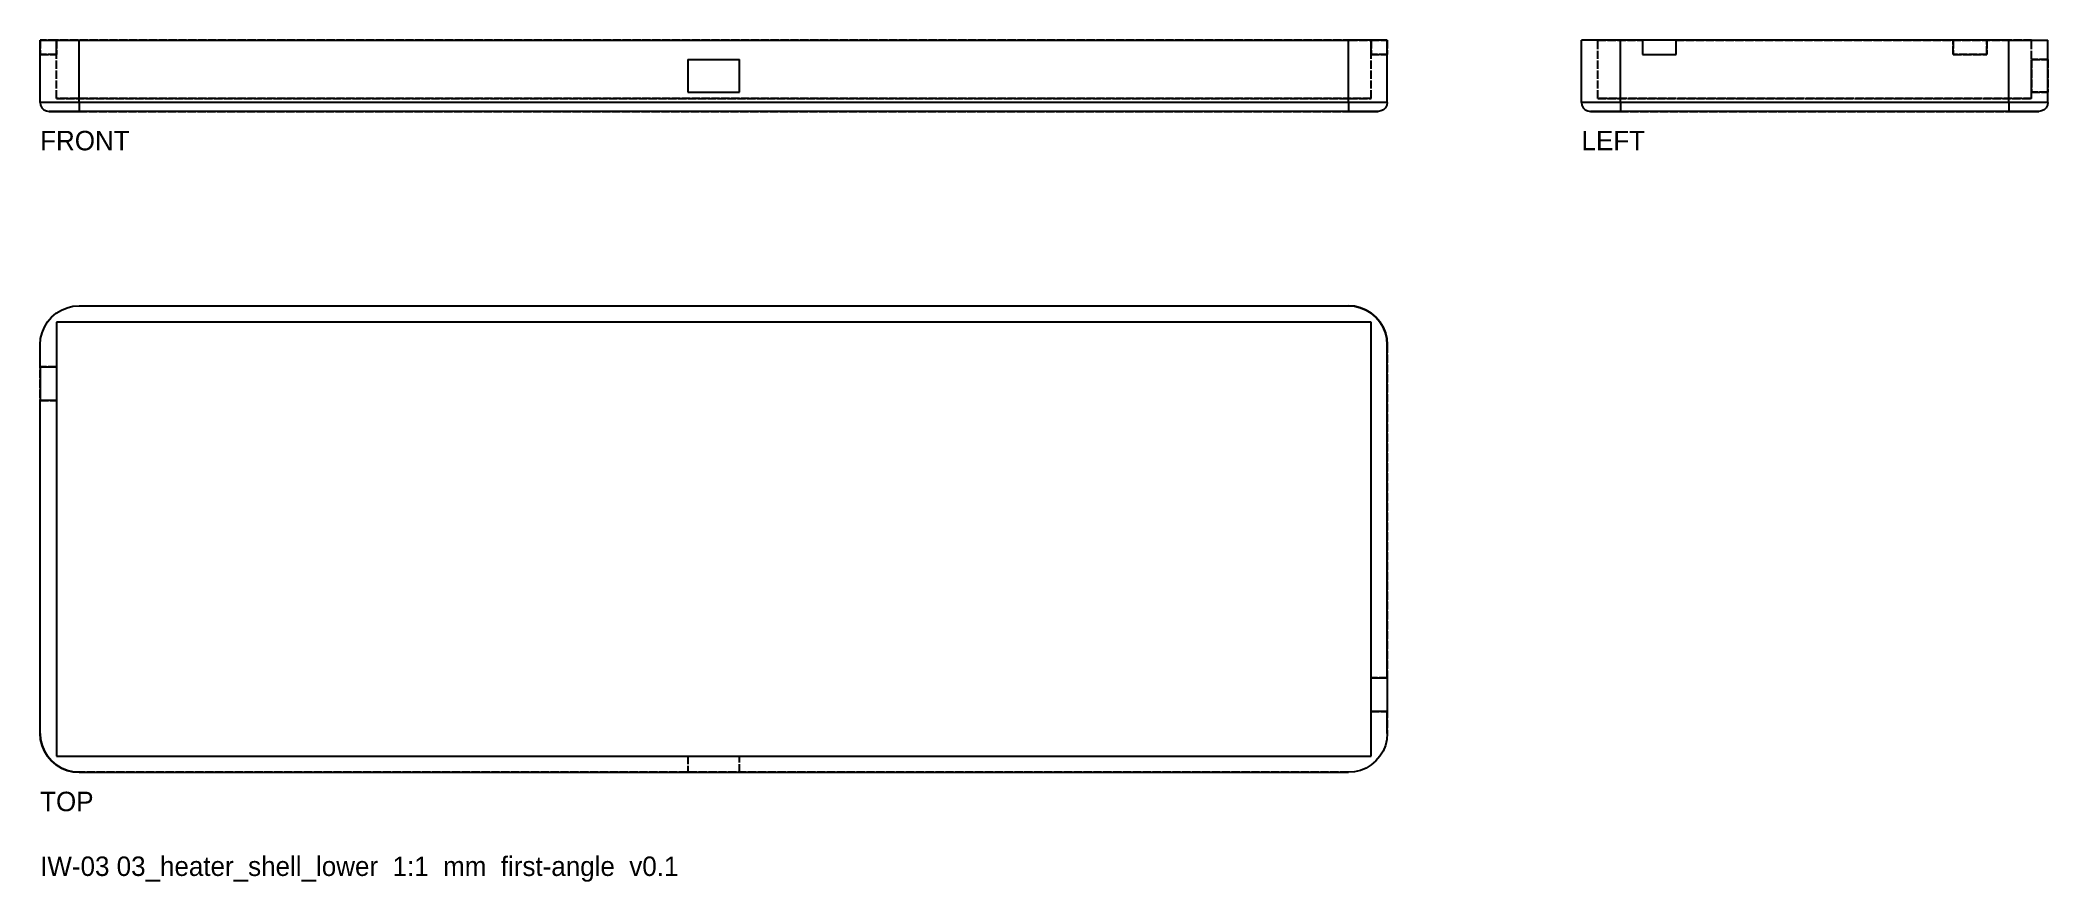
# Model space of a CAD drawing. Header units: millimetres. Extents: x 0 to 310, y -17 to 113.
import ezdxf

# ---------------------------------------------------------------- set-up
doc = ezdxf.new("R2010")
doc.units = ezdxf.units.MM
doc.linetypes.add('DASHED', pattern=[1.524, 1.27, -0.254])
for name, color, linetype in [('HIDDEN', 8, 'DASHED'), ('TEXT', 3, 'Continuous'), ('VISIBLE', 7, 'Continuous')]:
    doc.layers.add(name, color=color, linetype=linetype)

msp = doc.modelspace()

# ---------------------------------------------------------------- linework, layer by layer
at = {"layer": 'HIDDEN'}
for points in [[(0, 110.8), (0, 113)], [(0, 113), (0, 110.8)], [(0, 103.4), (0, 113)], [(2.5, 113), (0, 113)], [(0, 113), (2.5, 113)], [(0, 113), (0.04, 113), (0.15, 113), (0.34, 113), (0.59, 113), (0.92, 113), (1.31, 113), (1.76, 113), (2.26, 113), (2.81, 113), (3.4, 113), (4.02, 113), (4.66, 113), (5.33, 113), (6, 113)], [(2.5, 113), (205.5, 113)], [(2.5, 110.8), (2.5, 113)], [(2.5, 113), (2.5, 110.8)], [(205.5, 113), (2.5, 113)], [(2.5, 104), (2.5, 113)], [(2.5, 104), (2.5, 113)], [(6, 113), (202, 113)], [(208, 113), (207.96, 113), (207.85, 113), (207.66, 113), (207.41, 113), (207.08, 113), (206.69, 113), (206.24, 113), (205.74, 113), (205.19, 113), (204.6, 113), (203.98, 113), (203.34, 113), (202.67, 113), (202, 113)], [(208, 113), (205.5, 113)], [(205.5, 113), (208, 113)], [(205.5, 104), (205.5, 113)], [(205.5, 104), (205.5, 113)], [(205.5, 110.8), (205.5, 113)], [(205.5, 113), (205.5, 110.8)], [(208, 110.8), (208, 113)], [(208, 113), (208, 110.8)], [(208, 103.4), (208, 113)], [(244, 113), (243.33, 113), (242.66, 113), (242.02, 113), (241.4, 113), (240.81, 113), (240.26, 113), (239.76, 113), (239.31, 113), (238.92, 113), (238.59, 113), (238.34, 113), (238.15, 113), (238.04, 113), (238, 113)], [(238, 103.4), (238, 113)], [(247.4, 113), (240.5, 113)], [(240.5, 113), (247.4, 113)], [(240.5, 104), (240.5, 113)], [(240.5, 104), (240.5, 113)], [(295.4, 113), (244, 113)], [(247.4, 113), (247.4, 110.8)], [(252.6, 113), (307.5, 113)], [(252.6, 110.8), (252.6, 113)], [(295.4, 113), (252.6, 113)], [(295.4, 110.8), (295.4, 113)], [(295.4, 113), (295.4, 110.8)], [(307.5, 113), (300.6, 113)], [(304, 113), (300.6, 113)], [(300.6, 113), (300.6, 110.8)], [(300.6, 110.8), (300.6, 113)], [(304, 113), (304.67, 113), (305.34, 113), (305.98, 113), (306.6, 113), (307.19, 113), (307.74, 113), (308.24, 113), (308.69, 113), (309.08, 113), (309.41, 113), (309.66, 113), (309.85, 113), (309.96, 113), (310, 113)], [(307.5, 104), (307.5, 113)], [(307.5, 104), (307.5, 113)], [(310, 103.4), (310, 113)], [(0, 110.8), (2.5, 110.8)], [(2.5, 110.8), (0, 110.8)], [(100, 110), (100, 105)], [(100, 110), (108, 110)], [(108, 105), (108, 110)], [(205.5, 110.8), (208, 110.8)], [(208, 110.8), (205.5, 110.8)], [(247.4, 110.8), (252.6, 110.8)], [(300.6, 110.8), (295.4, 110.8)], [(295.4, 110.8), (300.6, 110.8)], [(307.5, 110), (307.5, 105)], [(307.5, 105), (307.5, 110)], [(307.5, 110), (310, 110)], [(310, 110), (307.5, 110)], [(310, 110), (310, 105)], [(310, 105), (310, 110)], [(0, 103.4), (0.07, 102.97), (0.27, 102.58), (0.58, 102.27), (0.97, 102.07), (1.4, 102)], [(2.5, 104), (205.5, 104)], [(205.5, 104), (2.5, 104)], [(100, 105), (108, 105)], [(208, 103.4), (207.93, 102.97), (207.73, 102.58), (207.42, 102.27), (207.03, 102.07), (206.6, 102)], [(238, 103.4), (238.07, 102.97), (238.27, 102.58), (238.58, 102.27), (238.97, 102.07), (239.4, 102)], [(240.5, 104), (307.5, 104)], [(307.5, 104), (240.5, 104)], [(307.5, 105), (310, 105)], [(310, 105), (307.5, 105)], [(310, 103.4), (309.93, 102.97), (309.73, 102.58), (309.42, 102.27), (309.03, 102.07), (308.6, 102)], [(1.4, 102), (1.43, 102), (1.52, 102), (1.66, 102), (1.86, 102), (2.11, 102), (2.4, 102), (2.75, 102), (3.13, 102), (3.55, 102), (4, 102), (4.48, 102), (4.98, 102), (5.48, 102), (6, 102)], [(6, 102), (202, 102)], [(202, 102), (202.52, 102), (203.02, 102), (203.52, 102), (204, 102), (204.45, 102), (204.87, 102), (205.25, 102), (205.6, 102), (205.89, 102), (206.14, 102), (206.34, 102), (206.48, 102), (206.57, 102), (206.6, 102)], [(239.4, 102), (239.43, 102), (239.52, 102), (239.66, 102), (239.86, 102), (240.11, 102), (240.4, 102), (240.75, 102), (241.13, 102), (241.55, 102), (242, 102), (242.48, 102), (242.98, 102), (243.48, 102), (244, 102)], [(244, 102), (304, 102)], [(304, 102), (304.52, 102), (305.02, 102), (305.52, 102), (306, 102), (306.45, 102), (306.87, 102), (307.25, 102), (307.6, 102), (307.89, 102), (308.14, 102), (308.34, 102), (308.48, 102), (308.57, 102), (308.6, 102)], [(0, 66), (0.07, 66.94), (0.29, 67.85), (0.65, 68.72), (1.15, 69.53), (1.76, 70.24), (2.47, 70.85), (3.28, 71.35), (4.15, 71.71), (5.06, 71.93), (6, 72)], [(6, 72), (202, 72)], [(202, 72), (202.94, 71.93), (203.85, 71.71), (204.72, 71.35), (205.53, 70.85), (206.24, 70.24), (206.85, 69.53), (207.35, 68.72), (207.71, 67.85), (207.93, 66.94), (208, 66)], [(2.5, 69.5), (2.5, 2.5)], [(205.5, 69.5), (2.5, 69.5)], [(205.5, 2.5), (205.5, 69.5)], [(0, 6), (0, 66)], [(208, 66), (208, 6)], [(2.5, 62.6), (0, 62.6)], [(0, 57.4), (2.5, 57.4)], [(208, 14.6), (205.5, 14.6)], [(205.5, 9.4), (208, 9.4)], [(6, 0), (5.06, 0.07), (4.15, 0.29), (3.28, 0.65), (2.47, 1.15), (1.76, 1.76), (1.15, 2.47), (0.65, 3.28), (0.29, 4.15), (0.07, 5.06), (0, 6)], [(208, 6), (207.93, 5.06), (207.71, 4.15), (207.35, 3.28), (206.85, 2.47), (206.24, 1.76), (205.53, 1.15), (204.72, 0.65), (203.85, 0.29), (202.94, 0.07), (202, 0)], [(2.5, 2.5), (205.5, 2.5)], [(202, 0), (6, 0)], [(100, 2.5), (108, 2.5)], [(100, 2.5), (108, 2.5)], [(100, 2.5), (100, 0)], [(100, 2.5), (100, 0)], [(100, 0), (108, 0)], [(100, 0), (108, 0)], [(108, 0), (108, 2.5)], [(108, 0), (108, 2.5)]]:
    msp.add_lwpolyline(points, dxfattribs=at)
at = {"layer": 'VISIBLE'}
for points in [[(0, 103.4), (0, 113)], [(0, 113), (0.04, 113), (0.15, 113), (0.34, 113), (0.59, 113), (0.92, 113), (1.31, 113), (1.76, 113), (2.26, 113), (2.81, 113), (3.4, 113), (4.02, 113), (4.66, 113), (5.33, 113), (6, 113)], [(6, 113), (202, 113)], [(6, 103.4), (6, 113)], [(208, 113), (207.96, 113), (207.85, 113), (207.66, 113), (207.41, 113), (207.08, 113), (206.69, 113), (206.24, 113), (205.74, 113), (205.19, 113), (204.6, 113), (203.98, 113), (203.34, 113), (202.67, 113), (202, 113)], [(202, 103.4), (202, 113)], [(208, 103.4), (208, 113)], [(244, 113), (243.33, 113), (242.66, 113), (242.02, 113), (241.4, 113), (240.81, 113), (240.26, 113), (239.76, 113), (239.31, 113), (238.92, 113), (238.59, 113), (238.34, 113), (238.15, 113), (238.04, 113), (238, 113)], [(238, 103.4), (238, 113)], [(247.4, 113), (244, 113)], [(244, 103.4), (244, 113)], [(247.4, 113), (247.4, 110.8)], [(252.6, 113), (247.4, 113)], [(304, 113), (252.6, 113)], [(252.6, 110.8), (252.6, 113)], [(304, 113), (304.67, 113), (305.34, 113), (305.98, 113), (306.6, 113), (307.19, 113), (307.74, 113), (308.24, 113), (308.69, 113), (309.08, 113), (309.41, 113), (309.66, 113), (309.85, 113), (309.96, 113), (310, 113)], [(304, 103.4), (304, 113)], [(310, 103.4), (310, 113)], [(100, 110), (100, 105)], [(100, 110), (108, 110)], [(108, 105), (108, 110)], [(247.4, 110.8), (252.6, 110.8)], [(0, 103.4), (0.07, 102.97), (0.27, 102.58), (0.58, 102.27), (0.97, 102.07), (1.4, 102)], [(6, 103.4), (5.33, 103.4), (4.66, 103.4), (4.02, 103.4), (3.4, 103.4), (2.81, 103.4), (2.26, 103.4), (1.76, 103.4), (1.31, 103.4), (0.92, 103.4), (0.59, 103.4), (0.34, 103.4), (0.15, 103.4), (0.04, 103.4), (0, 103.4)], [(0, 103.4), (0.07, 102.97), (0.27, 102.58), (0.58, 102.27), (0.97, 102.07), (1.4, 102)], [(6, 103.4), (6, 103.24), (6, 103.09), (6, 102.94), (6, 102.79), (6, 102.66), (6, 102.53), (6, 102.41), (6, 102.31), (6, 102.21), (6, 102.14), (6, 102.08), (6, 102.04), (6, 102.01), (6, 102)], [(202, 103.4), (6, 103.4)], [(100, 105), (108, 105)], [(208, 103.4), (207.96, 103.4), (207.85, 103.4), (207.66, 103.4), (207.41, 103.4), (207.08, 103.4), (206.69, 103.4), (206.24, 103.4), (205.74, 103.4), (205.19, 103.4), (204.6, 103.4), (203.98, 103.4), (203.34, 103.4), (202.67, 103.4), (202, 103.4)], [(202, 103.4), (202, 103.24), (202, 103.09), (202, 102.94), (202, 102.79), (202, 102.66), (202, 102.53), (202, 102.41), (202, 102.31), (202, 102.21), (202, 102.14), (202, 102.08), (202, 102.04), (202, 102.01), (202, 102)], [(208, 103.4), (207.93, 102.97), (207.73, 102.58), (207.42, 102.27), (207.03, 102.07), (206.6, 102)], [(208, 103.4), (207.93, 102.97), (207.73, 102.58), (207.42, 102.27), (207.03, 102.07), (206.6, 102)], [(238, 103.4), (238.07, 102.97), (238.27, 102.58), (238.58, 102.27), (238.97, 102.07), (239.4, 102)], [(244, 103.4), (243.33, 103.4), (242.66, 103.4), (242.02, 103.4), (241.4, 103.4), (240.81, 103.4), (240.26, 103.4), (239.76, 103.4), (239.31, 103.4), (238.92, 103.4), (238.59, 103.4), (238.34, 103.4), (238.15, 103.4), (238.04, 103.4), (238, 103.4)], [(304, 103.4), (244, 103.4)], [(244, 103.4), (244, 103.24), (244, 103.09), (244, 102.94), (244, 102.79), (244, 102.66), (244, 102.53), (244, 102.41), (244, 102.31), (244, 102.21), (244, 102.14), (244, 102.08), (244, 102.04), (244, 102.01), (244, 102)], [(310, 103.4), (309.96, 103.4), (309.85, 103.4), (309.66, 103.4), (309.41, 103.4), (309.08, 103.4), (308.69, 103.4), (308.24, 103.4), (307.74, 103.4), (307.19, 103.4), (306.6, 103.4), (305.98, 103.4), (305.34, 103.4), (304.67, 103.4), (304, 103.4)], [(304, 103.4), (304, 103.24), (304, 103.09), (304, 102.94), (304, 102.79), (304, 102.66), (304, 102.53), (304, 102.41), (304, 102.31), (304, 102.21), (304, 102.14), (304, 102.08), (304, 102.04), (304, 102.01), (304, 102)], [(310, 103.4), (309.93, 102.97), (309.73, 102.58), (309.42, 102.27), (309.03, 102.07), (308.6, 102)], [(6, 102), (5.48, 102), (4.98, 102), (4.48, 102), (4, 102), (3.55, 102), (3.13, 102), (2.75, 102), (2.4, 102), (2.11, 102), (1.86, 102), (1.66, 102), (1.52, 102), (1.43, 102), (1.4, 102)], [(202, 102), (6, 102)], [(206.6, 102), (206.57, 102), (206.48, 102), (206.34, 102), (206.14, 102), (205.89, 102), (205.6, 102), (205.25, 102), (204.87, 102), (204.45, 102), (204, 102), (203.52, 102), (203.02, 102), (202.52, 102), (202, 102)], [(244, 102), (243.48, 102), (242.98, 102), (242.48, 102), (242, 102), (241.55, 102), (241.13, 102), (240.75, 102), (240.4, 102), (240.11, 102), (239.86, 102), (239.66, 102), (239.52, 102), (239.43, 102), (239.4, 102)], [(304, 102), (244, 102)], [(308.6, 102), (308.57, 102), (308.48, 102), (308.34, 102), (308.14, 102), (307.89, 102), (307.6, 102), (307.25, 102), (306.87, 102), (306.45, 102), (306, 102), (305.52, 102), (305.02, 102), (304.52, 102), (304, 102)], [(0, 66), (0.07, 66.94), (0.29, 67.85), (0.65, 68.72), (1.15, 69.53), (1.76, 70.24), (2.47, 70.85), (3.28, 71.35), (4.15, 71.71), (5.06, 71.93), (6, 72)], [(6, 72), (202, 72)], [(208, 66), (207.93, 66.94), (207.71, 67.85), (207.35, 68.72), (206.85, 69.53), (206.24, 70.24), (205.53, 70.85), (204.72, 71.35), (203.85, 71.71), (202.94, 71.93), (202, 72)], [(205.5, 69.5), (2.5, 69.5)], [(2.5, 69.5), (2.5, 62.6)], [(205.5, 14.6), (205.5, 69.5)], [(0, 62.6), (0, 66)], [(208, 14.6), (208, 66)], [(0, 62.6), (0, 57.4)], [(0, 62.6), (2.5, 62.6)], [(2.5, 62.6), (2.5, 57.4)], [(0, 6), (0, 57.4)], [(2.5, 57.4), (0, 57.4)], [(2.5, 57.4), (2.5, 2.5)], [(205.5, 14.6), (208, 14.6)], [(205.5, 9.4), (205.5, 14.6)], [(208, 14.6), (208, 9.4)], [(205.5, 2.5), (205.5, 9.4)], [(208, 9.4), (205.5, 9.4)], [(208, 6), (208, 9.4)], [(0, 6), (0.07, 5.06), (0.29, 4.15), (0.65, 3.28), (1.15, 2.47), (1.76, 1.76), (2.47, 1.15), (3.28, 0.65), (4.15, 0.29), (5.06, 0.07), (6, 0)], [(208, 6), (207.93, 5.06), (207.71, 4.15), (207.35, 3.28), (206.85, 2.47), (206.24, 1.76), (205.53, 1.15), (204.72, 0.65), (203.85, 0.29), (202.94, 0.07), (202, 0)], [(2.5, 2.5), (205.5, 2.5)], [(6, 0), (202, 0)]]:
    msp.add_lwpolyline(points, dxfattribs=at)

# ---------------------------------------------------------------- texts
at = {"layer": 'TEXT'}
for s, p in [('FRONT', (0, 96)), ('LEFT', (238, 96)), ('TOP', (0, -6)), ('IW-03 03_heater_shell_lower  1:1  mm  first-angle  v0.1', (0, -16))]:
    msp.add_text(s, height=3, dxfattribs=at).set_placement(p)

doc.saveas('drawing.dxf')
